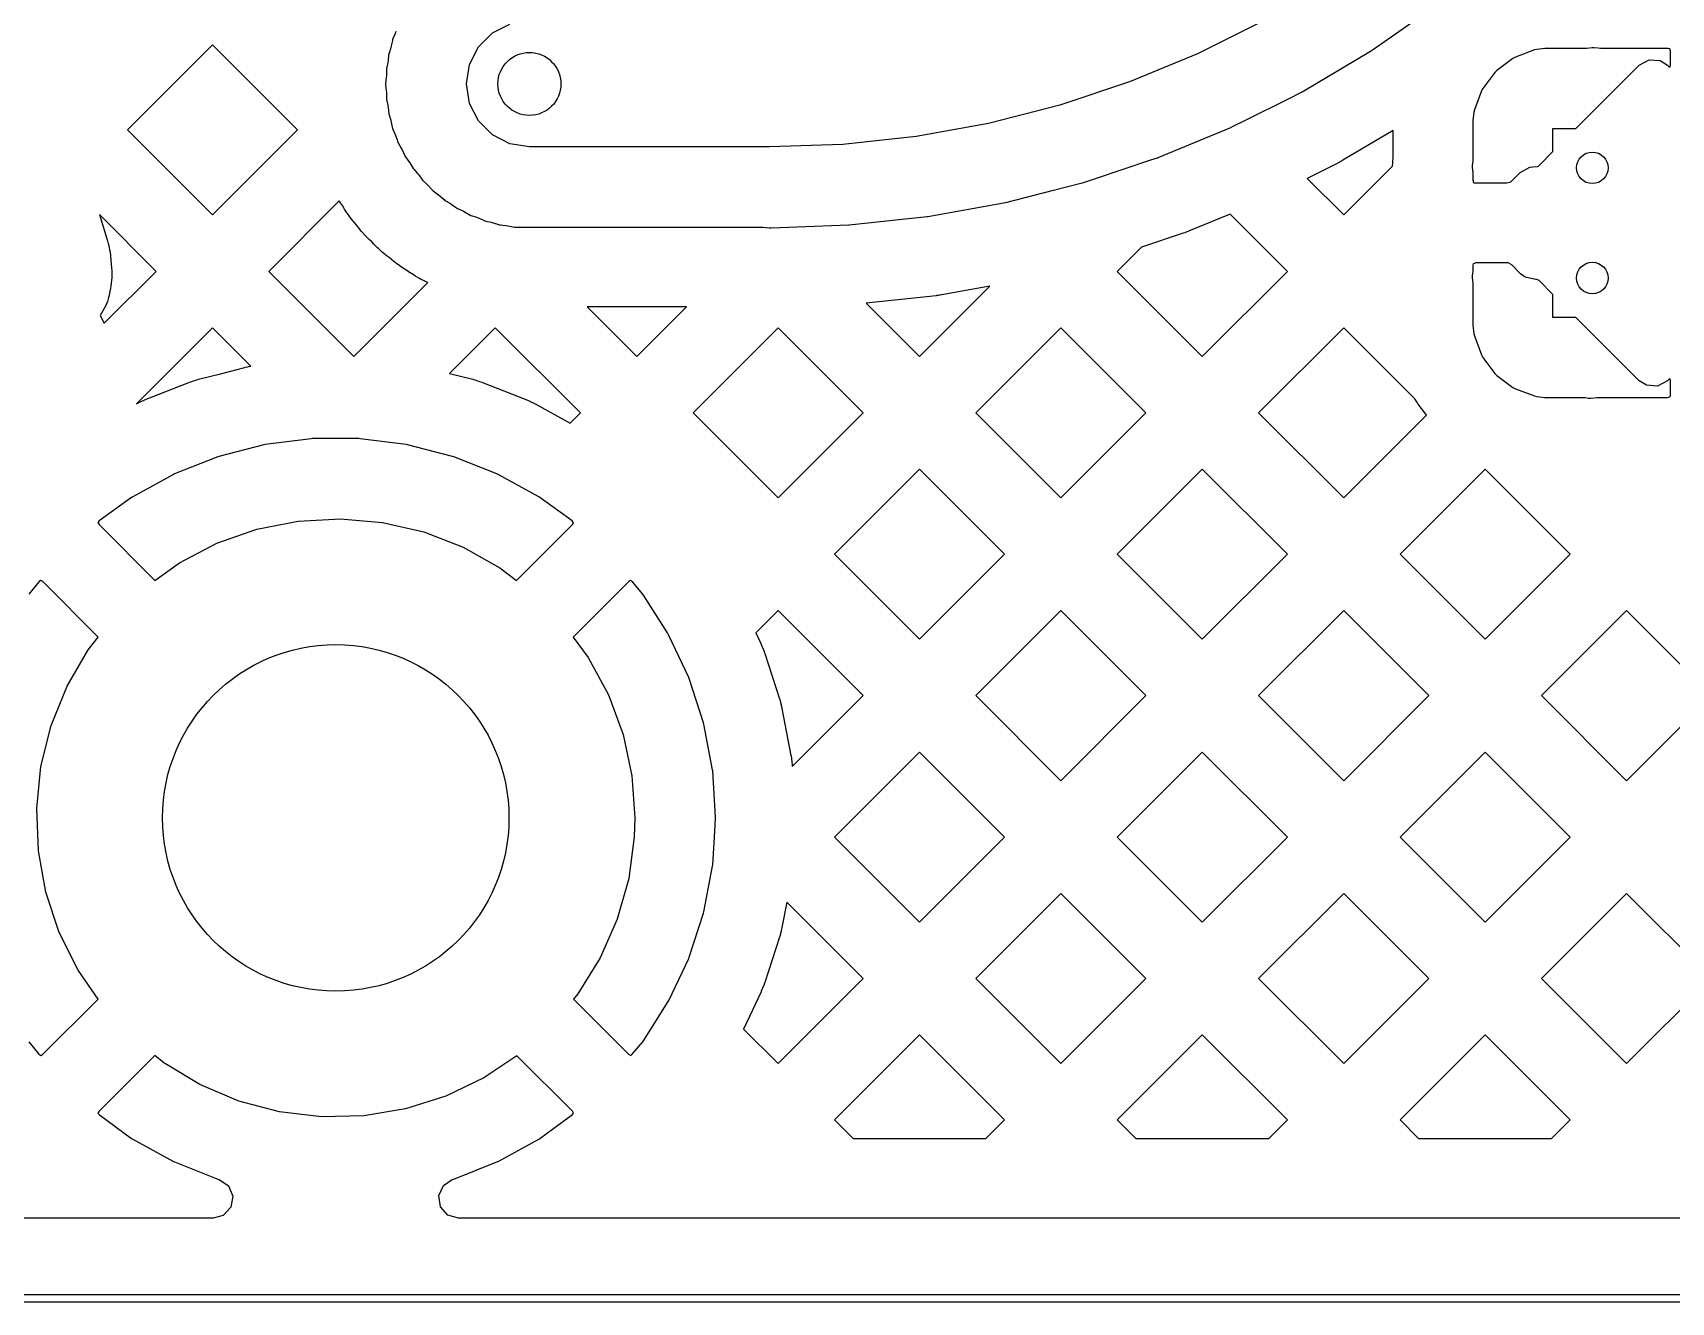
# Model space of a CAD drawing. Extents: x 54.1 to 108.3, y -71.1 to -40.8.
# Drawn here: x 88.83 to 99.23, y -71.09 to -63.03 of the extents above; entities that cross this region are included whole.
import ezdxf

# ---------------------------------------------------------------- set-up
doc = ezdxf.new("R2010")
doc.units = 0
doc.layers.add('BLACK', color=7, linetype='CONTINUOUS')

msp = doc.modelspace()

# ---------------------------------------------------------------- linework, layer by layer
at = {"layer": 'BLACK', "linetype": 'CONTINUOUS'}
for p, q in [((97.34, -63.139), (97.7326, -62.8664)), ((91.128, -63.04), (91.1112, -63.0777)), ((91.1327, -63.0277), (91.128, -63.04)), ((91.6564, -63.1249), (91.7449, -63.0364)), ((91.7449, -63.0364), (91.8564, -62.9796)), ((96.6414, -62.9593), (96.2235, -63.1685)), ((89.9673, -63.1114), (89.427, -63.6517)), ((90.5075, -63.6517), (89.9673, -63.1114)), ((91.0992, -63.1308), (91.0885, -63.1638)), ((91.1026, -63.1181), (91.0992, -63.1308)), ((91.1098, -63.0842), (91.1026, -63.1181)), ((91.1112, -63.0777), (91.1098, -63.0842)), ((91.1098, -63.0842), (91.1098, -63.0842)), ((91.5996, -63.2364), (91.6564, -63.1249)), ((96.8872, -63.4096), (97.3206, -63.1525)), ((97.3206, -63.1525), (97.34, -63.139)), ((98.3624, -63.144), (98.2419, -63.1892)), ((98.3776, -63.1404), (98.3624, -63.144)), ((98.4285, -63.1349), (98.3776, -63.1404)), ((98.4353, -63.1345), (98.4285, -63.1349)), ((98.6833, -63.1345), (98.4353, -63.1345)), ((98.6964, -63.1338), (98.6833, -63.1345)), ((98.7283, -63.1305), (98.6964, -63.1338)), ((98.7423, -63.1306), (98.7283, -63.1305)), ((98.768, -63.1336), (98.7423, -63.1306)), ((98.7829, -63.1345), (98.768, -63.1336)), ((99.2125, -63.1345), (98.7829, -63.1345)), ((99.2201, -63.1362), (99.2125, -63.1345)), ((99.2215, -63.1374), (99.2201, -63.1362)), ((99.226, -63.1526), (99.2215, -63.1374)), ((99.226, -63.2454), (99.226, -63.1526)), ((91.0801, -63.2241), (91.0715, -63.2645)), ((91.0821, -63.2111), (91.0801, -63.2241)), ((91.0858, -63.1766), (91.0821, -63.2111)), ((91.0865, -63.1701), (91.0858, -63.1766)), ((91.0858, -63.1766), (91.0858, -63.1766)), ((91.0885, -63.1638), (91.0865, -63.1701)), ((91.0885, -63.1638), (91.0885, -63.1638)), ((91.58, -63.36), (91.5996, -63.2364)), ((96.2235, -63.1685), (95.7919, -63.3473)), ((98.2264, -63.1977), (98.1243, -63.2742)), ((98.2419, -63.1892), (98.2264, -63.1977)), ((98.6264, -63.6425), (99.0284, -63.2405)), ((99.0284, -63.2405), (99.0907, -63.2065)), ((99.0907, -63.2065), (99.1615, -63.2116)), ((99.1615, -63.2116), (99.2066, -63.2405)), ((99.2066, -63.2405), (99.2132, -63.2471)), ((99.2132, -63.2471), (99.2233, -63.2527)), ((99.2233, -63.2527), (99.226, -63.2454)), ((91.0708, -63.319), (91.0665, -63.36)), ((91.0665, -63.36), (91.0672, -63.3666)), ((91.0672, -63.3666), (91.0708, -63.401)), ((91.0715, -63.3058), (91.0708, -63.319)), ((91.0715, -63.2645), (91.0715, -63.3058)), ((91.5996, -63.4836), (91.58, -63.36)), ((95.7919, -63.3473), (95.3485, -63.4949)), ((98.1117, -63.2868), (98.0352, -63.3889)), ((98.1243, -63.2742), (98.1117, -63.2868)), ((91.0708, -63.401), (91.0715, -63.4142)), ((91.0715, -63.4142), (91.0715, -63.4555)), ((91.0715, -63.4555), (91.0801, -63.4959)), ((96.5329, -63.5869), (96.7955, -63.4555)), ((96.7955, -63.4555), (96.8872, -63.4096)), ((98.0267, -63.4044), (97.9815, -63.5249)), ((98.0352, -63.3889), (98.0267, -63.4044)), ((91.0801, -63.4959), (91.0821, -63.5089)), ((91.0821, -63.5089), (91.0865, -63.5499)), ((91.0865, -63.5499), (91.0885, -63.5562)), ((91.0885, -63.5562), (91.0885, -63.5562)), ((91.0885, -63.5562), (91.0992, -63.5892)), ((91.6564, -63.5951), (91.5996, -63.4836)), ((95.3485, -63.4949), (94.8958, -63.6104)), ((97.9779, -63.5401), (97.9724, -63.591)), ((97.9815, -63.5249), (97.9779, -63.5401)), ((89.427, -63.6517), (89.9673, -64.1919)), ((89.9673, -64.1919), (90.5075, -63.6517)), ((91.0992, -63.5892), (91.1026, -63.6019)), ((91.1026, -63.6019), (91.1095, -63.6341)), ((91.1095, -63.6341), (91.1112, -63.6423)), ((91.1112, -63.6423), (91.128, -63.68)), ((91.128, -63.68), (91.1327, -63.6923)), ((91.7449, -63.6836), (91.6564, -63.5951)), ((94.8958, -63.6104), (94.4359, -63.6934)), ((95.9732, -63.8271), (96.4346, -63.636)), ((96.4346, -63.636), (96.4367, -63.6351)), ((96.4346, -63.636), (96.4346, -63.636)), ((96.4367, -63.6351), (96.5329, -63.5869)), ((97.466, -63.6546), (97.1454, -63.8448)), ((97.466, -63.8126), (97.466, -63.6546)), ((97.9724, -63.591), (97.972, -63.5978)), ((97.972, -63.5978), (97.972, -63.8365)), ((98.48, -63.7889), (98.48, -63.6425)), ((98.48, -63.6425), (98.6264, -63.6425)), ((91.1327, -63.6923), (91.1401, -63.715)), ((91.1401, -63.715), (91.1455, -63.7316)), ((91.1455, -63.7316), (91.1488, -63.7373)), ((91.1488, -63.7373), (91.1661, -63.7673)), ((91.1661, -63.7673), (91.1721, -63.779)), ((91.1721, -63.779), (91.184, -63.8058)), ((91.8564, -63.7404), (91.7449, -63.6836)), ((91.98, -63.76), (91.8564, -63.7404)), ((93.5044, -63.76), (91.98, -63.76)), ((93.9714, -63.7433), (93.5044, -63.76)), ((94.4359, -63.6934), (93.9714, -63.7433)), ((91.184, -63.8058), (91.1889, -63.8168)), ((91.1889, -63.8168), (91.1928, -63.8221)), ((91.1928, -63.8221), (91.1928, -63.8221)), ((91.1928, -63.8221), (91.2131, -63.8501)), ((91.2131, -63.8501), (91.2203, -63.8612)), ((91.2203, -63.8612), (91.241, -63.8969)), ((95.5759, -63.9595), (95.9269, -63.8427)), ((95.9269, -63.8427), (95.969, -63.8287)), ((95.969, -63.8287), (95.9711, -63.828)), ((95.969, -63.8287), (95.969, -63.8287)), ((95.9711, -63.828), (95.9732, -63.8271)), ((95.9732, -63.8271), (95.9732, -63.8271)), ((97.1137, -63.8621), (96.9191, -63.9595)), ((97.1157, -63.861), (97.1137, -63.8621)), ((97.1238, -63.8568), (97.1157, -63.861)), ((97.1257, -63.8558), (97.1238, -63.8568)), ((97.1336, -63.8515), (97.1257, -63.8558)), ((97.1356, -63.8504), (97.1336, -63.8515)), ((97.1435, -63.8459), (97.1356, -63.8504)), ((97.1454, -63.8448), (97.1435, -63.8459)), ((97.1515, -64.1919), (97.462, -63.8814)), ((97.462, -63.8814), (97.4623, -63.8607)), ((97.4623, -63.8607), (97.4626, -63.8537)), ((97.4626, -63.8537), (97.4646, -63.8254)), ((97.4646, -63.8254), (97.4653, -63.8184)), ((97.4653, -63.8184), (97.466, -63.8126)), ((97.9682, -63.8749), (97.968, -63.8889)), ((97.971, -63.8523), (97.9682, -63.8749)), ((97.972, -63.8365), (97.971, -63.8523)), ((98.3338, -63.8884), (98.3516, -63.8859)), ((98.3516, -63.8859), (98.383, -63.8836)), ((98.383, -63.8836), (98.3896, -63.8794)), ((98.3896, -63.8794), (98.48, -63.7889)), ((91.241, -63.8969), (91.2454, -63.9019)), ((91.2454, -63.9019), (91.2454, -63.9019)), ((91.2454, -63.9019), (91.2686, -63.9276)), ((91.2686, -63.9276), (91.2769, -63.9379)), ((91.2769, -63.9379), (91.3011, -63.9713)), ((91.3011, -63.9713), (91.306, -63.9757)), ((91.306, -63.9757), (91.306, -63.9757)), ((91.306, -63.9757), (91.3318, -63.9989)), ((95.3094, -64.034), (95.4909, -63.9876)), ((95.4909, -63.9876), (95.493, -63.9871)), ((95.4909, -63.9876), (95.4909, -63.9876)), ((95.493, -63.9871), (95.5759, -63.9595)), ((96.9191, -63.9595), (97.1515, -64.1919)), ((97.968, -63.8889), (97.9714, -63.9239)), ((97.9714, -63.9239), (97.972, -63.9362)), ((97.972, -63.9362), (97.972, -63.9704)), ((97.972, -63.9704), (97.9765, -63.9856)), ((97.9765, -63.9856), (97.9779, -63.9868)), ((97.9779, -63.9868), (97.9855, -63.9885)), ((97.9855, -63.9885), (98.1873, -63.9885)), ((98.1873, -63.9885), (98.213, -63.981)), ((98.213, -63.981), (98.2715, -63.9224)), ((98.2715, -63.9224), (98.3338, -63.8884)), ((91.3318, -63.9989), (91.3411, -64.0082)), ((91.3411, -64.0082), (91.3612, -64.0305)), ((91.3612, -64.0305), (91.3687, -64.0389)), ((91.3687, -64.0389), (91.4021, -64.0631)), ((91.4021, -64.0631), (91.4124, -64.0714)), ((91.4124, -64.0714), (91.4381, -64.0946)), ((91.4381, -64.0946), (91.4381, -64.0946)), ((91.4381, -64.0946), (91.4431, -64.099)), ((95.0048, -64.1117), (95.3094, -64.034)), ((89.6095, -64.5497), (89.2492, -64.1894)), ((89.2492, -64.1894), (89.2991, -64.3487)), ((90.7719, -64.1028), (90.3251, -64.5497)), ((90.7758, -64.1087), (90.7719, -64.1028)), ((90.7795, -64.1142), (90.7758, -64.1087)), ((90.7921, -64.1315), (90.7795, -64.1142)), ((90.8027, -64.1499), (90.7921, -64.1315)), ((90.8062, -64.1556), (90.8027, -64.1499)), ((90.8207, -64.1779), (90.8062, -64.1556)), ((90.8244, -64.1833), (90.8207, -64.1779)), ((90.8399, -64.2046), (90.8244, -64.1833)), ((91.4431, -64.099), (91.4788, -64.1197)), ((91.4788, -64.1197), (91.4899, -64.1269)), ((91.4899, -64.1269), (91.5179, -64.1472)), ((91.5179, -64.1472), (91.5179, -64.1472)), ((91.5179, -64.1472), (91.5232, -64.1511)), ((91.5232, -64.1511), (91.5293, -64.1538)), ((91.5293, -64.1538), (91.5293, -64.1538)), ((91.5293, -64.1538), (91.561, -64.1679)), ((91.561, -64.1679), (91.5727, -64.1739)), ((91.5727, -64.1739), (91.6084, -64.1945)), ((91.6084, -64.1945), (91.6395, -64.2046)), ((94.5112, -64.2008), (95.0026, -64.1121)), ((95.0026, -64.1121), (95.0048, -64.1117)), ((95.0026, -64.1121), (95.0026, -64.1121)), ((96.4297, -64.1857), (96.1648, -64.2954)), ((96.7937, -64.5497), (96.4297, -64.1857)), ((90.8439, -64.2098), (90.8399, -64.2046)), ((90.8606, -64.2305), (90.8439, -64.2098)), ((90.8649, -64.2355), (90.8606, -64.2305)), ((90.8792, -64.2514), (90.8649, -64.2355)), ((90.8918, -64.2687), (90.8792, -64.2514)), ((90.8958, -64.2739), (90.8918, -64.2687)), ((90.9125, -64.2946), (90.8958, -64.2739)), ((90.9168, -64.2996), (90.9125, -64.2946)), ((90.9344, -64.3192), (90.9168, -64.2996)), ((91.6395, -64.2046), (91.6477, -64.2073)), ((91.6477, -64.2073), (91.66, -64.212)), ((91.66, -64.212), (91.6977, -64.2288)), ((91.6977, -64.2288), (91.7042, -64.2302)), ((91.7042, -64.2302), (91.7042, -64.2302)), ((91.7042, -64.2302), (91.7381, -64.2374)), ((91.7381, -64.2374), (91.7508, -64.2408)), ((91.7508, -64.2408), (91.7838, -64.2515)), ((91.7838, -64.2515), (91.7838, -64.2515)), ((91.7838, -64.2515), (91.7901, -64.2535)), ((91.7901, -64.2535), (91.7966, -64.2542)), ((91.7966, -64.2542), (91.7966, -64.2542)), ((91.7966, -64.2542), (91.8107, -64.2557)), ((91.8107, -64.2557), (91.8311, -64.2579)), ((91.8311, -64.2579), (91.8441, -64.2599)), ((91.8441, -64.2599), (91.8845, -64.2685)), ((91.8845, -64.2685), (93.4502, -64.2685)), ((93.4502, -64.2685), (93.4634, -64.2692)), ((93.4634, -64.2692), (93.5044, -64.2735)), ((93.5044, -64.2735), (93.511, -64.2728)), ((93.511, -64.2728), (93.5128, -64.2728)), ((93.5128, -64.2728), (93.5161, -64.2726)), ((93.5161, -64.2726), (93.6806, -64.2667)), ((93.6806, -64.2667), (94.008, -64.255)), ((94.008, -64.255), (94.0102, -64.2548)), ((94.0102, -64.2548), (94.5067, -64.2014)), ((94.0102, -64.2548), (94.0102, -64.2548)), ((94.5067, -64.2014), (94.509, -64.2012)), ((94.5067, -64.2014), (94.5067, -64.2014)), ((94.509, -64.2012), (94.5112, -64.2008)), ((94.5112, -64.2008), (94.5112, -64.2008)), ((96.1416, -64.3043), (96.1331, -64.3073)), ((96.1437, -64.3035), (96.1416, -64.3043)), ((96.1521, -64.3004), (96.1437, -64.3035)), ((96.1542, -64.2996), (96.1521, -64.3004)), ((96.1627, -64.2963), (96.1542, -64.2996)), ((96.1648, -64.2954), (96.1627, -64.2963)), ((89.2991, -64.3487), (89.3009, -64.3551)), ((89.3009, -64.3551), (89.3076, -64.3812)), ((89.3076, -64.3812), (89.3091, -64.3877)), ((89.3091, -64.3877), (89.3143, -64.4139)), ((90.939, -64.3239), (90.9344, -64.3192)), ((90.9578, -64.3427), (90.939, -64.3239)), ((90.9625, -64.3473), (90.9578, -64.3427)), ((90.9784, -64.3616), (90.9625, -64.3473)), ((90.9927, -64.3775), (90.9784, -64.3616)), ((90.9973, -64.3822), (90.9927, -64.3775)), ((91.0161, -64.401), (90.9973, -64.3822)), ((91.0208, -64.4056), (91.0161, -64.401)), ((91.0404, -64.4232), (91.0208, -64.4056)), ((95.867, -64.3959), (95.7132, -64.5497)), ((96.1309, -64.3081), (95.867, -64.3959)), ((96.1331, -64.3073), (96.1309, -64.3081)), ((89.3143, -64.4139), (89.3155, -64.4205)), ((89.3155, -64.4205), (89.3193, -64.4471)), ((89.3193, -64.4471), (89.3201, -64.4537)), ((89.3201, -64.4537), (89.3269, -64.5271)), ((91.0454, -64.4275), (91.0404, -64.4232)), ((91.0661, -64.4442), (91.0454, -64.4275)), ((91.0713, -64.4482), (91.0661, -64.4442)), ((91.0886, -64.4608), (91.0713, -64.4482)), ((91.1045, -64.4751), (91.0886, -64.4608)), ((91.1095, -64.4794), (91.1045, -64.4751)), ((91.1302, -64.4961), (91.1095, -64.4794)), ((91.1354, -64.5001), (91.1302, -64.4961)), ((91.1567, -64.5156), (91.1354, -64.5001)), ((97.9737, -64.5024), (97.972, -64.51)), ((97.972, -64.51), (97.972, -64.5365)), ((97.9749, -64.501), (97.9737, -64.5024)), ((97.9901, -64.4965), (97.9749, -64.501)), ((98.1948, -64.4965), (97.9901, -64.4965)), ((98.2183, -64.5093), (98.1948, -64.4965)), ((98.2741, -64.5651), (98.2183, -64.5093)), ((89.2805, -64.8786), (89.6095, -64.5497)), ((89.3283, -64.5895), (89.3225, -64.6435)), ((89.3269, -64.5271), (89.3271, -64.53)), ((89.3271, -64.53), (89.3279, -64.5416)), ((89.3279, -64.5416), (89.3281, -64.5445)), ((89.3281, -64.5445), (89.3286, -64.556)), ((89.329, -64.576), (89.3283, -64.5895)), ((89.3286, -64.556), (89.3287, -64.5589)), ((89.3287, -64.5589), (89.329, -64.5705)), ((89.329, -64.5705), (89.329, -64.5734)), ((89.329, -64.5734), (89.329, -64.576)), ((90.3251, -64.5497), (90.8653, -65.0899)), ((91.1621, -64.5193), (91.1567, -64.5156)), ((91.1844, -64.5338), (91.1621, -64.5193)), ((91.1901, -64.5373), (91.1844, -64.5338)), ((91.2085, -64.5479), (91.1901, -64.5373)), ((91.211, -64.5497), (91.2085, -64.5479)), ((91.2258, -64.5605), (91.211, -64.5497)), ((91.2313, -64.5642), (91.2258, -64.5605)), ((91.2536, -64.5787), (91.2313, -64.5642)), ((91.2592, -64.5821), (91.2536, -64.5787)), ((91.282, -64.5953), (91.2592, -64.5821)), ((91.2878, -64.5985), (91.282, -64.5953)), ((91.3115, -64.6105), (91.2878, -64.5985)), ((91.3174, -64.6134), (91.3115, -64.6105)), ((91.3343, -64.6209), (91.3174, -64.6134)), ((95.7132, -64.5497), (96.2534, -65.0899)), ((96.2534, -65.0899), (96.7937, -64.5497)), ((97.9682, -64.5749), (97.968, -64.5889)), ((97.968, -64.5889), (97.9714, -64.6239)), ((97.971, -64.5523), (97.9682, -64.5749)), ((97.972, -64.5365), (97.971, -64.5523)), ((98.3028, -64.5866), (98.2741, -64.5651)), ((98.3722, -64.6017), (98.3028, -64.5866)), ((98.3789, -64.6012), (98.3722, -64.6017)), ((98.3928, -64.6089), (98.3789, -64.6012)), ((98.48, -64.6961), (98.3928, -64.6089)), ((89.3073, -64.7157), (89.3001, -64.7419)), ((89.3089, -64.7091), (89.3073, -64.7157)), ((89.3203, -64.6568), (89.3089, -64.7091)), ((89.3225, -64.6435), (89.3203, -64.6568)), ((90.8653, -65.0899), (91.3343, -64.6209)), ((94.563, -64.7043), (94.1194, -64.7519)), ((94.4574, -65.0899), (94.9031, -64.6442)), ((94.5653, -64.704), (94.563, -64.7043)), ((94.5743, -64.7029), (94.5653, -64.704)), ((94.5765, -64.7026), (94.5743, -64.7029)), ((94.5854, -64.7013), (94.5765, -64.7026)), ((94.5876, -64.7009), (94.5854, -64.7013)), ((94.5966, -64.6995), (94.5876, -64.7009)), ((94.5988, -64.6991), (94.5966, -64.6995)), ((94.9031, -64.6442), (94.5988, -64.6991)), ((97.9714, -64.6239), (97.972, -64.6362)), ((97.972, -64.6362), (97.972, -64.8872)), ((98.48, -64.8425), (98.48, -64.6961)), ((89.2881, -64.7709), (89.2548, -64.8294)), ((89.3001, -64.7419), (89.2881, -64.7709)), ((92.9768, -64.7745), (92.3459, -64.7745)), ((92.3459, -64.7745), (92.6613, -65.0899)), ((92.6613, -65.0899), (92.9768, -64.7745)), ((94.1194, -64.7519), (94.4574, -65.0899)), ((89.2548, -64.8294), (89.2805, -64.8786)), ((89.9673, -64.9075), (89.4839, -65.3909)), ((90.2114, -65.1516), (89.9673, -64.9075)), ((91.7633, -64.9075), (91.4736, -65.1973)), ((92.3035, -65.4477), (91.7633, -64.9075)), ((93.5594, -64.9075), (93.0191, -65.4477)), ((94.0996, -65.4477), (93.5594, -64.9075)), ((95.3554, -64.9075), (94.8152, -65.4477)), ((95.8957, -65.4477), (95.3554, -64.9075)), ((97.1515, -64.9075), (96.6112, -65.4477)), ((97.6031, -65.3591), (97.1515, -64.9075)), ((97.972, -64.8872), (97.9724, -64.894)), ((97.9724, -64.894), (97.9779, -64.9449)), ((98.6264, -64.8425), (98.48, -64.8425)), ((99.0284, -65.2445), (98.6264, -64.8425)), ((97.9779, -64.9449), (97.9815, -64.9601)), ((97.9815, -64.9601), (98.0267, -65.0806)), ((98.0267, -65.0806), (98.0352, -65.0961)), ((98.0352, -65.0961), (98.1117, -65.1982)), ((89.8556, -65.2419), (89.8594, -65.2407)), ((89.8594, -65.2407), (89.8748, -65.2363)), ((89.8748, -65.2363), (89.8786, -65.2352)), ((89.8786, -65.2352), (90.0264, -65.1973)), ((90.0264, -65.1973), (90.1721, -65.1599)), ((90.1721, -65.1599), (90.1759, -65.1589)), ((90.1759, -65.1589), (90.1915, -65.1555)), ((90.1915, -65.1555), (90.1954, -65.1547)), ((90.1954, -65.1547), (90.2109, -65.1517)), ((90.2109, -65.1517), (90.2114, -65.1516)), ((91.4736, -65.1973), (91.6214, -65.2352)), ((91.6214, -65.2352), (91.6252, -65.2363)), ((91.6252, -65.2363), (91.6406, -65.2407)), ((91.6406, -65.2407), (91.6444, -65.2419)), ((98.1117, -65.1982), (98.1243, -65.2108)), ((98.1243, -65.2108), (98.2264, -65.2873)), ((99.2157, -65.2354), (99.2066, -65.2445)), ((99.2228, -65.2321), (99.2157, -65.2354)), ((99.226, -65.2432), (99.2228, -65.2321)), ((89.5364, -65.3664), (89.8181, -65.2549)), ((89.8181, -65.2549), (89.8218, -65.2535)), ((89.8218, -65.2535), (89.8369, -65.2481)), ((89.8369, -65.2481), (89.8406, -65.2468)), ((89.8406, -65.2468), (89.8556, -65.2419)), ((91.6444, -65.2419), (91.6594, -65.2468)), ((91.6594, -65.2468), (91.6631, -65.2481)), ((91.6631, -65.2481), (91.6782, -65.2535)), ((91.6782, -65.2535), (91.6819, -65.2549)), ((91.6819, -65.2549), (91.9636, -65.3664)), ((98.2264, -65.2873), (98.2419, -65.2958)), ((98.2419, -65.2958), (98.3624, -65.341)), ((98.3624, -65.341), (98.3776, -65.3446)), ((98.3776, -65.3446), (98.4285, -65.3501)), ((99.0735, -65.2734), (99.0284, -65.2445)), ((99.1443, -65.2785), (99.0735, -65.2734)), ((99.2066, -65.2445), (99.1443, -65.2785)), ((99.2231, -65.346), (99.2243, -65.3446)), ((99.2243, -65.3446), (99.226, -65.337)), ((99.226, -65.337), (99.226, -65.2432)), ((89.4839, -65.3909), (89.4967, -65.3844)), ((89.4967, -65.3844), (89.5002, -65.3826)), ((89.5002, -65.3826), (89.5145, -65.3759)), ((89.5145, -65.3759), (89.5181, -65.3743)), ((89.5181, -65.3743), (89.5328, -65.3679)), ((89.5328, -65.3679), (89.5364, -65.3664)), ((91.9636, -65.3664), (91.9672, -65.3679)), ((91.9672, -65.3679), (91.9819, -65.3743)), ((91.9819, -65.3743), (91.9855, -65.3759)), ((91.9855, -65.3759), (91.9998, -65.3826)), ((91.9998, -65.3826), (92.0033, -65.3844)), ((92.0033, -65.3844), (92.0176, -65.3916)), ((92.0176, -65.3916), (92.0211, -65.3935)), ((92.0211, -65.3935), (92.2384, -65.5129)), ((92.2384, -65.5129), (92.3035, -65.4477)), ((93.0191, -65.4477), (93.5594, -65.988)), ((93.5594, -65.988), (94.0996, -65.4477)), ((94.0996, -65.4477), (94.0996, -65.4477)), ((94.8152, -65.4477), (95.3554, -65.988)), ((95.3554, -65.988), (95.8956, -65.4477)), ((95.8956, -65.4477), (95.8957, -65.4477)), ((96.6112, -65.4477), (97.1515, -65.988)), ((97.6198, -65.3851), (97.6031, -65.3591)), ((97.6249, -65.3924), (97.6198, -65.3851)), ((97.6664, -65.4477), (97.6249, -65.3924)), ((97.6772, -65.4622), (97.6664, -65.4477)), ((98.4285, -65.3501), (98.4353, -65.3505)), ((98.4353, -65.3505), (98.671, -65.3505)), ((98.671, -65.3505), (98.6876, -65.3516)), ((98.6876, -65.3516), (98.707, -65.3542)), ((98.707, -65.3542), (98.721, -65.3545)), ((98.721, -65.3545), (98.7592, -65.351)), ((98.7592, -65.351), (98.7706, -65.3505)), ((98.7706, -65.3505), (99.2079, -65.3505)), ((99.2079, -65.3505), (99.2231, -65.346)), ((97.1515, -65.988), (97.6772, -65.4622)), ((90.2941, -65.651), (90.0082, -65.7243)), ((90.3018, -65.6495), (90.2941, -65.651)), ((90.5946, -65.6125), (90.3018, -65.6495)), ((90.6025, -65.612), (90.5946, -65.6125)), ((90.8975, -65.612), (90.6025, -65.612)), ((90.9054, -65.6125), (90.8975, -65.612)), ((91.1982, -65.6495), (90.9054, -65.6125)), ((91.2059, -65.651), (91.1982, -65.6495)), ((91.4918, -65.7243), (91.2059, -65.651)), ((90.0007, -65.7268), (89.7264, -65.8354)), ((90.0082, -65.7243), (90.0007, -65.7268)), ((91.4993, -65.7268), (91.4918, -65.7243)), ((91.7736, -65.8354), (91.4993, -65.7268)), ((89.7192, -65.8388), (89.4607, -65.9809)), ((89.7264, -65.8354), (89.7192, -65.8388)), ((91.7808, -65.8388), (91.7736, -65.8354)), ((92.0393, -65.9809), (91.7808, -65.8388)), ((94.4574, -65.8055), (93.9172, -66.3457)), ((94.9976, -66.3457), (94.4574, -65.8055)), ((96.2534, -65.8055), (95.7132, -66.3457)), ((96.7937, -66.3457), (96.2534, -65.8055)), ((98.0495, -65.8055), (97.5093, -66.3457)), ((98.0949, -65.8509), (98.0495, -65.8055)), ((98.5897, -66.3457), (98.0949, -65.8509)), ((89.454, -65.9852), (89.2488, -66.1343)), ((89.4607, -65.9809), (89.454, -65.9852)), ((92.046, -65.9852), (92.0393, -65.9809)), ((92.2509, -66.134), (92.046, -65.9852)), ((89.2488, -66.1343), (89.2403, -66.1452)), ((89.2403, -66.1452), (89.2473, -66.158)), ((89.2473, -66.158), (89.6009, -66.5117)), ((90.2486, -66.1873), (90.5119, -66.135)), ((90.5119, -66.135), (90.7798, -66.1202)), ((90.7798, -66.1202), (91.0472, -66.1434)), ((91.0472, -66.1434), (91.3087, -66.204)), ((91.8985, -66.5123), (92.2531, -66.1577)), ((92.2597, -66.1456), (92.2509, -66.134)), ((92.2531, -66.1577), (92.2597, -66.1456)), ((89.7573, -66.4), (89.9954, -66.2763)), ((89.9954, -66.2763), (90.2486, -66.1873)), ((91.3087, -66.204), (91.559, -66.3008)), ((91.559, -66.3008), (91.7931, -66.432)), ((93.9172, -66.3457), (94.4574, -66.886)), ((94.4574, -66.886), (94.9976, -66.3457)), ((94.9976, -66.3457), (94.9976, -66.3457)), ((95.7132, -66.3457), (96.2534, -66.886)), ((96.2534, -66.886), (96.7937, -66.3457)), ((97.5093, -66.3457), (98.0495, -66.886)), ((98.0495, -66.886), (98.5897, -66.3457)), ((98.5897, -66.3457), (98.5897, -66.3457)), ((89.6009, -66.5117), (89.7573, -66.4)), ((91.7931, -66.432), (91.8985, -66.5123)), ((88.8665, -66.519), (88.8006, -66.5988)), ((88.8766, -66.5118), (88.8665, -66.519)), ((88.8899, -66.5191), (88.8766, -66.5118)), ((89.2421, -66.8714), (88.8899, -66.5191)), ((92.6112, -66.518), (92.2578, -66.8714)), ((92.622, -66.5118), (92.6112, -66.518)), ((92.6345, -66.5202), (92.622, -66.5118)), ((92.6994, -66.5988), (92.6345, -66.5202)), ((92.7041, -66.6052), (92.6994, -66.5988)), ((92.8564, -66.8452), (92.7041, -66.6052)), ((93.5594, -66.7035), (93.4177, -66.8452)), ((94.0996, -67.2438), (93.5594, -66.7035)), ((95.3554, -66.7035), (94.8152, -67.2438)), ((95.8957, -67.2438), (95.3554, -66.7035)), ((97.1515, -66.7035), (96.6112, -67.2438)), ((97.6917, -67.2438), (97.1515, -66.7035)), ((98.9475, -66.7035), (98.4073, -67.2438)), ((99.4878, -67.2438), (98.9475, -66.7035)), ((89.1785, -66.952), (89.2421, -66.8714)), ((92.2578, -66.8714), (92.3542, -67.0019)), ((92.8622, -66.8543), (92.8564, -66.8452)), ((92.866, -66.8612), (92.8622, -66.8543)), ((92.9916, -67.1282), (92.866, -66.8612)), ((93.4177, -66.8452), (93.4512, -66.9164)), ((89.0437, -67.1841), (89.1785, -66.952)), ((92.3542, -67.0019), (92.4817, -67.2381)), ((93.4512, -66.9164), (93.4528, -66.92)), ((93.4528, -66.92), (93.4591, -66.9346)), ((93.4591, -66.9346), (93.4607, -66.9383)), ((93.4607, -66.9383), (93.4665, -66.953)), ((93.4665, -66.953), (93.4679, -66.9567)), ((93.4679, -66.9567), (93.4733, -66.9717)), ((93.4733, -66.9717), (93.4746, -66.9754)), ((93.4746, -66.9754), (93.5682, -67.2636)), ((88.943, -67.4329), (89.0437, -67.1841)), ((92.9946, -67.1356), (92.9916, -67.1282)), ((93.0857, -67.4162), (92.9946, -67.1356)), ((92.4817, -67.2381), (92.5746, -67.4899)), ((93.5682, -67.2636), (93.5694, -67.2674)), ((93.5694, -67.2674), (93.5738, -67.2827)), ((93.5738, -67.2827), (93.5749, -67.2865)), ((93.5749, -67.2865), (93.5788, -67.3019)), ((93.5788, -67.3019), (93.5797, -67.3057)), ((93.5797, -67.3057), (93.5832, -67.3213)), ((93.5832, -67.3213), (93.584, -67.3252)), ((93.6493, -67.6941), (94.0996, -67.2438)), ((94.8152, -67.2438), (95.3554, -67.784)), ((95.3554, -67.784), (95.8956, -67.2438)), ((95.8956, -67.2438), (95.8957, -67.2438)), ((96.6112, -67.2438), (97.1515, -67.784)), ((97.1515, -67.784), (97.6917, -67.2438)), ((98.4073, -67.2438), (98.9475, -67.784)), ((98.9475, -67.784), (99.4878, -67.2438)), ((93.0877, -67.4239), (93.0857, -67.4162)), ((93.143, -67.7137), (93.0877, -67.4239)), ((93.584, -67.3252), (93.6408, -67.6228)), ((88.8783, -67.6933), (88.943, -67.4329)), ((92.5746, -67.4899), (92.631, -67.7523)), ((93.6408, -67.6228), (93.6415, -67.6267)), ((93.6415, -67.6267), (93.6439, -67.6424)), ((94.4574, -67.6016), (93.9172, -68.1418)), ((94.9976, -68.1418), (94.4574, -67.6016)), ((96.2534, -67.6016), (95.7132, -68.1418)), ((96.7937, -68.1418), (96.2534, -67.6016)), ((98.0495, -67.6016), (97.5093, -68.1418)), ((98.5897, -68.1418), (98.0495, -67.6016)), ((88.8509, -67.9603), (88.8783, -67.6933)), ((93.144, -67.7216), (93.143, -67.7137)), ((93.1625, -68.016), (93.144, -67.7216)), ((93.6439, -67.6424), (93.6445, -67.6464)), ((93.6445, -67.6464), (93.6465, -67.6621)), ((93.6465, -67.6621), (93.6469, -67.666)), ((93.6469, -67.666), (93.6484, -67.6819)), ((93.6484, -67.6819), (93.6487, -67.6858)), ((93.6487, -67.6858), (93.6493, -67.6941)), ((92.631, -67.7523), (92.65, -68.02)), ((88.8615, -68.2285), (88.8509, -67.9603)), ((92.65, -68.02), (92.6463, -68.1393)), ((93.1551, -68.1418), (93.1625, -68.024)), ((93.1625, -68.024), (93.1625, -68.016)), ((92.6463, -68.1393), (92.6105, -68.4053)), ((93.144, -68.3184), (93.1551, -68.1418)), ((93.9172, -68.1418), (94.4574, -68.682)), ((94.4574, -68.682), (94.9976, -68.1418)), ((94.9976, -68.1418), (94.9976, -68.1418)), ((95.7132, -68.1418), (96.2534, -68.682)), ((96.2534, -68.682), (96.7937, -68.1418)), ((97.5093, -68.1418), (98.0495, -68.682)), ((98.0495, -68.682), (98.5897, -68.1418)), ((98.5897, -68.1418), (98.5897, -68.1418)), ((88.9097, -68.4925), (88.8615, -68.2285)), ((93.0877, -68.6161), (93.143, -68.3263)), ((93.143, -68.3263), (93.144, -68.3184)), ((92.6105, -68.4053), (92.5377, -68.6636)), ((88.9946, -68.7471), (88.9097, -68.4925)), ((93.6145, -68.5548), (93.584, -68.7148)), ((94.0996, -69.0398), (93.6145, -68.5548)), ((95.3554, -68.4996), (94.8152, -69.0398)), ((95.8957, -69.0398), (95.3554, -68.4996)), ((97.1515, -68.4996), (96.6112, -69.0398)), ((97.6917, -69.0398), (97.1515, -68.4996)), ((98.9475, -68.4996), (98.4073, -69.0398)), ((99.4878, -69.0398), (98.9475, -68.4996)), ((92.5377, -68.6636), (92.4292, -68.9091)), ((92.9946, -68.9044), (93.0857, -68.6238)), ((93.0857, -68.6238), (93.0877, -68.6161)), ((89.1146, -68.9872), (88.9946, -68.7471)), ((93.5682, -68.7764), (93.4746, -69.0646)), ((93.5694, -68.7726), (93.5682, -68.7764)), ((93.5738, -68.7573), (93.5694, -68.7726)), ((93.5749, -68.7535), (93.5738, -68.7573)), ((93.5788, -68.7381), (93.5749, -68.7535)), ((93.5797, -68.7343), (93.5788, -68.7381)), ((93.5832, -68.7187), (93.5797, -68.7343)), ((93.584, -68.7148), (93.5832, -68.7187)), ((92.4292, -68.9091), (92.2871, -69.1368)), ((92.866, -69.1788), (92.9916, -68.9118)), ((92.9916, -68.9118), (92.9946, -68.9044)), ((89.2409, -69.1699), (89.1146, -68.9872)), ((93.4665, -69.087), (93.4607, -69.1017)), ((93.4679, -69.0833), (93.4665, -69.087)), ((93.4733, -69.0683), (93.4679, -69.0833)), ((93.4746, -69.0646), (93.4733, -69.0683)), ((93.5594, -69.5801), (94.0996, -69.0398)), ((94.0996, -69.0398), (94.0996, -69.0398)), ((94.8152, -69.0398), (95.3554, -69.5801)), ((95.3554, -69.5801), (95.8956, -69.0398)), ((95.8956, -69.0398), (95.8957, -69.0398)), ((96.6112, -69.0398), (97.1515, -69.5801)), ((97.1515, -69.5801), (97.6917, -69.0398)), ((98.4073, -69.0398), (98.9475, -69.5801)), ((98.9475, -69.5801), (99.4878, -69.0398)), ((88.8888, -69.522), (89.2409, -69.1699)), ((92.2871, -69.1368), (92.2592, -69.17)), ((92.2592, -69.17), (92.6101, -69.5209)), ((92.7513, -69.3604), (92.8622, -69.1857)), ((92.8622, -69.1857), (92.866, -69.1788)), ((93.4512, -69.1236), (93.3397, -69.3604)), ((93.4528, -69.12), (93.4512, -69.1236)), ((93.4591, -69.1054), (93.4528, -69.12)), ((93.4607, -69.1017), (93.4591, -69.1054)), ((92.7041, -69.4348), (92.7513, -69.3604)), ((93.3397, -69.3604), (93.5594, -69.5801)), ((94.4574, -69.3976), (93.9172, -69.9378)), ((94.9976, -69.9378), (94.4574, -69.3976)), ((96.2534, -69.3976), (95.7132, -69.9378)), ((96.7937, -69.9378), (96.2534, -69.3976)), ((98.0495, -69.3976), (97.5093, -69.9378)), ((98.5897, -69.9378), (98.0495, -69.3976)), ((88.8006, -69.4412), (88.8655, -69.5198)), ((92.6335, -69.521), (92.6994, -69.4412)), ((92.6994, -69.4412), (92.7041, -69.4348)), ((88.8655, -69.5198), (88.878, -69.5282)), ((88.878, -69.5282), (88.8888, -69.522)), ((89.6008, -69.5284), (89.2469, -69.8823)), ((89.6575, -69.5745), (89.6008, -69.5284)), ((89.8874, -69.7129), (89.6575, -69.5745)), ((91.9011, -69.5303), (91.6914, -69.6704)), ((92.2527, -69.882), (91.9011, -69.5303)), ((92.6101, -69.5209), (92.6234, -69.5281)), ((92.6234, -69.5281), (92.6335, -69.521)), ((90.1346, -69.8176), (89.8874, -69.7129)), ((91.6914, -69.6704), (91.4494, -69.7866)), ((90.394, -69.8863), (90.1346, -69.8176)), ((91.4494, -69.7866), (91.1935, -69.8675)), ((89.2469, -69.8823), (89.2403, -69.8944)), ((89.2403, -69.8944), (89.2491, -69.906)), ((89.2491, -69.906), (89.454, -70.0548)), ((90.6605, -69.9179), (90.394, -69.8863)), ((90.9288, -69.9116), (90.6605, -69.9179)), ((91.1935, -69.8675), (90.9288, -69.9116)), ((92.207, -69.9378), (92.2512, -69.9057)), ((92.2512, -69.9057), (92.2597, -69.8948)), ((92.2597, -69.8948), (92.2527, -69.882)), ((92.046, -70.0548), (92.207, -69.9378)), ((93.9172, -69.9378), (94.0353, -70.056)), ((94.8795, -70.056), (94.9976, -69.9378)), ((95.7132, -69.9378), (95.8314, -70.056)), ((96.6755, -70.056), (96.7937, -69.9378)), ((97.5093, -69.9378), (97.6274, -70.056)), ((98.4716, -70.056), (98.5897, -69.9378)), ((89.454, -70.0548), (89.4607, -70.0591)), ((89.4607, -70.0591), (89.7192, -70.2012)), ((91.7808, -70.2012), (92.0393, -70.0591)), ((92.0393, -70.0591), (92.046, -70.0548)), ((94.0353, -70.056), (94.8795, -70.056)), ((95.8314, -70.056), (96.6755, -70.056)), ((97.6274, -70.056), (98.4716, -70.056)), ((89.7192, -70.2012), (89.7264, -70.2046)), ((89.7264, -70.2046), (90.0007, -70.3132)), ((91.4993, -70.3132), (91.7736, -70.2046)), ((91.7736, -70.2046), (91.7808, -70.2012)), ((90.0007, -70.3132), (90.0098, -70.3162)), ((90.0098, -70.3162), (90.0684, -70.3562)), ((91.4339, -70.3535), (91.4902, -70.3162)), ((91.4902, -70.3162), (91.4993, -70.3132)), ((90.0684, -70.3562), (90.0961, -70.4216)), ((90.0961, -70.4216), (90.084, -70.4916)), ((91.4044, -70.4181), (91.4339, -70.3535)), ((91.4145, -70.4883), (91.4044, -70.4181)), ((90.0359, -70.5439), (89.9709, -70.562)), ((90.084, -70.4916), (90.0359, -70.5439)), ((91.461, -70.542), (91.4145, -70.4883)), ((91.5291, -70.562), (91.461, -70.542)), ((89.9709, -70.562), (68.4291, -70.562)), ((104.114, -70.562), (91.5291, -70.562)), ((54.115, -71.045), (108.265, -71.045)), ((108.29, -71.095), (54.09, -71.095))]:
    msp.add_line(p, q, dxfattribs=at)
at = {"layer": 'BLACK'}
for centre, radius in [((91.98, -63.36), 0.2), ((98.73, -63.8925), 0.1), ((98.73, -63.8925), 0.1), ((98.73, -64.5925), 0.1), ((98.73, -64.5925), 0.1), ((90.75, -68.02), 1.1), ((90.75, -68.02), 1.1)]:
    msp.add_circle(centre, radius, dxfattribs=at)

doc.saveas('drawing.dxf')
